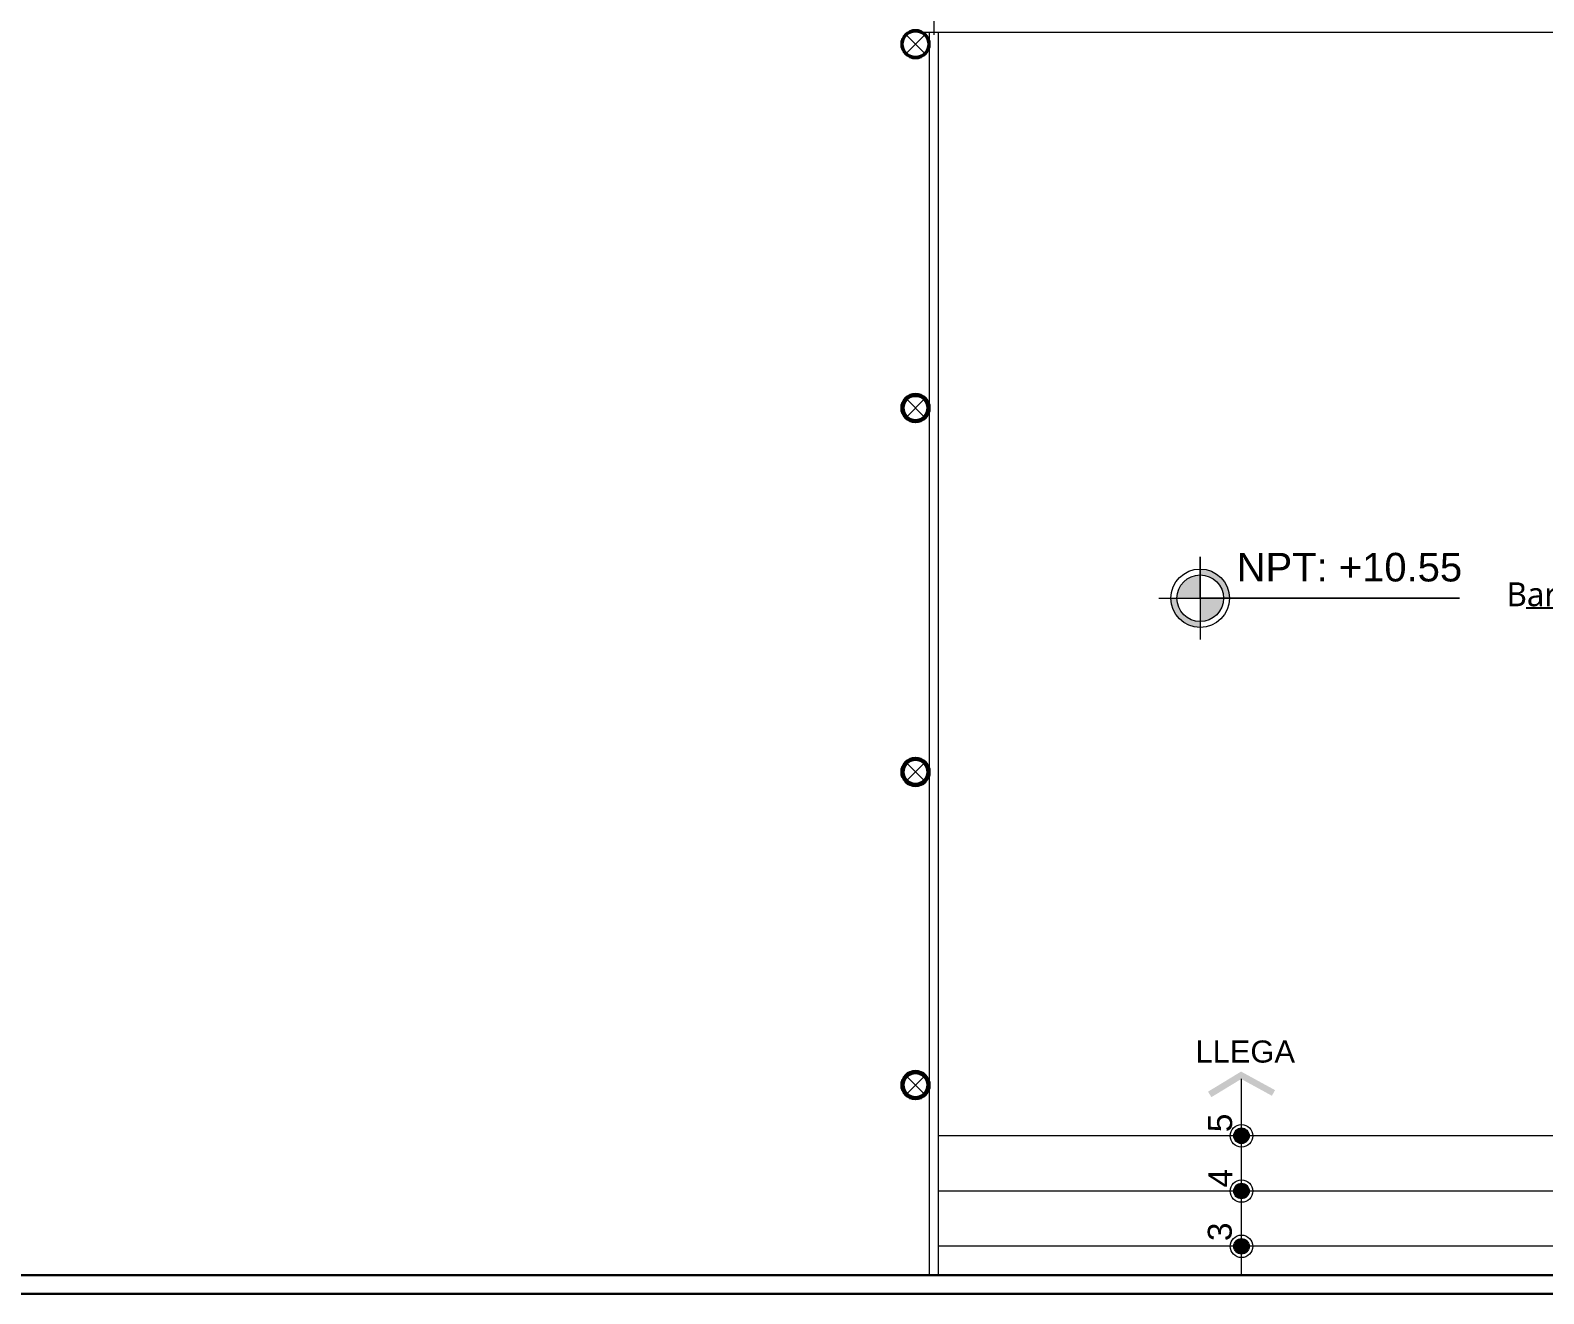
# Model space of a CAD drawing. Header units: metres. Extents: x 27 to 147, y -173 to 8.
# Drawn here: x 112.41 to 120.62, y -51.24 to -44.38 of the extents above; entities that cross this region are included whole.
import ezdxf
from ezdxf import colors
from ezdxf.entities.mleader import LeaderData, LeaderLine
from ezdxf.enums import TextEntityAlignment as Align
from ezdxf.math import Vec2, Vec3

# ---------------------------------------------------------------- set-up
doc = ezdxf.new("R2010")
doc.units = ezdxf.units.M
doc.linetypes.add('HIDDENX2', pattern=[19.05, 12.7, -6.35])
doc.linetypes.add('Rayas', pattern=[282.222223, 141.111112, -141.111112])
for name, color, linetype, lineweight in [('A-TRAZO', 7, 'Continuous', 5), ('A_MUROS-02', 2, 'Continuous', 15), ('barandas tipo 1', 200, 'Continuous', 20), ('COLUMNAS 50', 32, 'Continuous', 70), ('Estructura – Carga_Pluma_Nº__20', 1, 'Continuous', 0), ('flechas', 180, 'Continuous', 15), ('GRAFO 0 BLANCO', 7, 'Continuous', 0), ('GRAFO 4', 7, 'Continuous', 30), ('GRAFO01', 7, 'Continuous', 0), ('Letras El', 9, 'Continuous', 5), ('letras sr', 7, 'Continuous', 5), ('PROYECCION LOSA', 7, 'Rayas', 5), ('Tabiques El', 7, 'Continuous', 15), ('TEXTO 100', 7, 'Continuous', 20)]:
    doc.layers.add(name, color=color, linetype=linetype, lineweight=lineweight)
doc.layers.add('Estructura – Carga', color=7, linetype='Continuous')
doc.layers.add('Structural - Combined_Pen_No__161', color=7, linetype='Continuous', lineweight=13, true_color=0x6a6a6a)
doc.styles.add('Generales', font='trebuc.ttf', dxfattribs={"height": 0.1})
doc.styles.add('GENERATED_STYLE_2', font='arial.ttf')
doc.styles.add('JOS', font='arial.ttf', dxfattribs={"height": 1})

msp = doc.modelspace()

# ---------------------------------------------------------------- hatches: boundary and pattern name
at = {"layer": 'flechas'}
for points in [[(119.1659, -50.1308), (119.1491, -50.1615), (118.9826, -50.0704), (118.8204, -50.169), (118.8023, -50.1391), (118.9817, -50.03)], [(119.1659, -50.1308), (119.1491, -50.1615), (118.9826, -50.0704), (118.8204, -50.169), (118.8023, -50.1391), (118.9817, -50.03)], [(118.9539, -50.349, -1), (119.0135, -50.4081, -1)], [(119.0133, -50.3488, -1), (118.9541, -50.4084, -1)], [(118.9539, -50.349, -1), (119.0135, -50.4081, -1)], [(119.0133, -50.3488, -1), (118.9541, -50.4084, -1)], [(118.9539, -50.649, -1), (119.0135, -50.7082, -1)], [(119.0133, -50.6488, -1), (118.9541, -50.7084, -1)], [(118.9539, -50.649, -1), (119.0135, -50.7082, -1)], [(119.0133, -50.6488, -1), (118.9541, -50.7084, -1)], [(118.9539, -50.949, -1), (119.0135, -51.0082, -1)], [(119.0133, -50.9488, -1), (118.9541, -51.0084, -1)], [(118.9539, -50.949, -1), (119.0135, -51.0082, -1)], [(119.0133, -50.9488, -1), (118.9541, -51.0084, -1)]]:
    msp.add_hatch(color=256, dxfattribs=at).paths.add_polyline_path(points)
at = {"layer": 'TEXTO 100', "ltscale": 1.3}
h = msp.add_hatch(color=256, dxfattribs=at)
edge = h.paths.add_edge_path()
edge.add_line((118.8862, -47.461), (118.7598, -47.461))
edge.add_line((118.7598, -47.461), (118.7598, -47.5874))
edge.add_arc((118.7598, -47.461), 0.1265, 270, 360)
edge = h.paths.add_edge_path()
edge.add_arc((118.7598, -47.461), 0.1265, 90, 180)
edge.add_line((118.6333, -47.461), (118.7598, -47.461))
edge.add_line((118.7598, -47.461), (118.7598, -47.3345))
edge = h.paths.add_edge_path()
edge.add_line((118.7598, -47.3023), (118.7598, -47.3345))
edge.add_arc((118.7598, -47.461), 0.1265, 0, 90, ccw=False)
edge.add_line((118.8862, -47.461), (118.9185, -47.461))
edge.add_arc((118.7598, -47.461), 0.1587, 0, 90)
h = msp.add_hatch(color=256, dxfattribs=at)
edge = h.paths.add_edge_path()
edge.add_line((118.8862, -47.461), (118.7598, -47.461))
edge.add_line((118.7598, -47.461), (118.7598, -47.5874))
edge.add_arc((118.7598, -47.461), 0.1265, 270, 360)
edge = h.paths.add_edge_path()
edge.add_arc((118.7598, -47.461), 0.1265, 90, 180)
edge.add_line((118.6333, -47.461), (118.7598, -47.461))
edge.add_line((118.7598, -47.461), (118.7598, -47.3345))
edge = h.paths.add_edge_path()
edge.add_line((118.7598, -47.3023), (118.7598, -47.3345))
edge.add_arc((118.7598, -47.461), 0.1265, 0, 90, ccw=False)
edge.add_line((118.8862, -47.461), (118.9185, -47.461))
edge.add_arc((118.7598, -47.461), 0.1587, 0, 90)
msp.add_hatch(color=256, dxfattribs=at).paths.add_polyline_path([(118.6333, -47.461), (118.6011, -47.461, 0.414214), (118.7598, -47.6197), (118.7598, -47.5874, -0.414214)])
msp.add_hatch(color=256, dxfattribs=at).paths.add_polyline_path([(118.6333, -47.461), (118.6011, -47.461, 0.414214), (118.7598, -47.6197), (118.7598, -47.5874, -0.414214)])

# ---------------------------------------------------------------- linework, layer by layer
at = {"layer": 'A-TRAZO'}
msp.add_line((118.9836, -51.1359), (118.9835, -50.0691), dxfattribs=at)
msp.add_line((118.9836, -51.1359), (118.9835, -50.0691), dxfattribs=at)
at = {"layer": 'A_MUROS-02', "lineweight": 40}
for centre, radius in [((117.2145, -44.4536), 0.075), ((117.2145, -44.4536), 0.075), ((117.2145, -44.4536), 0.075), ((117.2145, -44.4536), 0.075), ((117.2145, -46.4286), 0.075), ((117.2145, -46.4286), 0.075), ((117.2145, -46.4286), 0.067), ((117.2145, -46.4286), 0.067), ((117.2145, -48.4036), 0.075), ((117.2145, -48.4036), 0.075), ((117.2145, -48.4036), 0.075), ((117.2145, -48.4036), 0.075), ((117.2145, -48.4036), 0.067), ((117.2145, -48.4036), 0.067), ((117.2145, -50.1036), 0.075), ((117.2145, -50.1036), 0.075), ((117.2145, -50.1036), 0.075), ((117.2145, -50.1036), 0.075), ((117.2145, -50.1036), 0.075), ((117.2145, -50.1036), 0.075), ((117.2145, -50.1036), 0.067), ((117.2145, -50.1036), 0.067)]:
    msp.add_circle(centre, radius, dxfattribs=at)
at = {"layer": 'barandas tipo 1'}
msp.add_lwpolyline([(117.2896, -44.3911), (117.2895, -51.1359), (117.3395, -51.1359), (117.3396, -44.3911)], close=True, dxfattribs=at)
msp.add_lwpolyline([(117.2896, -44.3911), (117.2895, -51.1359), (117.3395, -51.1359), (117.3396, -44.3911)], close=True, dxfattribs=at)
msp.add_lwpolyline([(117.2896, -44.3911), (117.2895, -51.1359), (117.3395, -51.1359), (117.3396, -44.3911)], close=True, dxfattribs=at)
msp.add_lwpolyline([(117.2896, -44.3911), (117.2895, -51.1359), (117.3395, -51.1359), (117.3396, -44.3911)], close=True, dxfattribs=at)
at = {"layer": 'COLUMNAS 50', "color": 1, "linetype": 'Continuous', "lineweight": 9}
msp.add_line((117.3145, -44.2227), (117.3145, -44.4028), dxfattribs=at)
at = {"layer": 'Estructura – Carga', "color": 7}
msp.add_line((117.2145, -44.3786), (117.2145, -44.3786), dxfattribs=at)
msp.add_line((117.2145, -44.3786), (117.2145, -44.3786), dxfattribs=at)
msp.add_line((117.2145, -44.3786), (117.2145, -44.3786), dxfattribs=at)
msp.add_line((117.2145, -44.3786), (117.2145, -44.3786), dxfattribs=at)
at = {"layer": 'Estructura – Carga_Pluma_Nº__20', "linetype": 'Continuous'}
for centre in [(117.2145, -44.4536), (117.2145, -44.4536), (117.2145, -44.4536), (117.2145, -44.4536), (117.2145, -48.4036), (117.2145, -48.4036), (117.2145, -50.1036), (117.2145, -50.1036), (117.2145, -50.1036), (117.2145, -50.1036)]:
    msp.add_circle(centre, 0.067, dxfattribs=at)
at = {"layer": 'flechas'}
for centre, radius in [((118.9837, -50.3786), 0.061), ((118.9837, -50.3786), 0.061), ((118.9837, -50.3786), 0.042), ((118.9837, -50.3786), 0.042), ((118.9837, -50.3786), 0.042), ((118.9837, -50.3786), 0.042), ((118.9837, -50.3786), 0.042), ((118.9837, -50.3786), 0.042), ((118.9837, -50.3786), 0.042), ((118.9837, -50.3786), 0.042), ((118.9837, -50.6786), 0.061), ((118.9837, -50.6786), 0.061), ((118.9837, -50.6786), 0.042), ((118.9837, -50.6786), 0.042), ((118.9837, -50.6786), 0.042), ((118.9837, -50.6786), 0.042), ((118.9837, -50.6786), 0.042), ((118.9837, -50.6786), 0.042), ((118.9837, -50.6786), 0.042), ((118.9837, -50.6786), 0.042), ((118.9837, -50.9786), 0.061), ((118.9837, -50.9786), 0.061), ((118.9837, -50.9786), 0.042), ((118.9837, -50.9786), 0.042), ((118.9837, -50.9786), 0.042), ((118.9837, -50.9786), 0.042), ((118.9837, -50.9786), 0.042), ((118.9837, -50.9786), 0.042), ((118.9837, -50.9786), 0.042), ((118.9837, -50.9786), 0.042)]:
    msp.add_circle(centre, radius, dxfattribs=at)
at = {"layer": 'GRAFO 0 BLANCO', "linetype": 'Rayas'}
for p, q in [((117.2619, -44.4062), (117.1672, -44.501)), ((117.1672, -44.4062), (117.2619, -44.501)), ((117.2619, -44.4062), (117.1672, -44.501)), ((117.1672, -44.4062), (117.2619, -44.501)), ((117.2619, -44.4062), (117.1672, -44.501)), ((117.1672, -44.4062), (117.2619, -44.501)), ((117.2619, -44.4062), (117.1672, -44.501)), ((117.1672, -44.4062), (117.2619, -44.501)), ((117.2619, -46.3812), (117.1672, -46.476)), ((117.1672, -46.3812), (117.2619, -46.476)), ((117.2619, -46.3812), (117.1672, -46.476)), ((117.1672, -46.3812), (117.2619, -46.476)), ((117.2619, -48.3562), (117.1672, -48.451)), ((117.1672, -48.3562), (117.2619, -48.451)), ((117.2619, -48.3562), (117.1672, -48.451)), ((117.1672, -48.3562), (117.2619, -48.451)), ((117.2619, -48.3562), (117.1672, -48.451)), ((117.1672, -48.3562), (117.2619, -48.451)), ((117.2619, -48.3562), (117.1672, -48.451)), ((117.1672, -48.3562), (117.2619, -48.451)), ((117.2619, -50.0562), (117.1672, -50.151)), ((117.1672, -50.0562), (117.2619, -50.151)), ((117.2619, -50.0562), (117.1672, -50.151)), ((117.1672, -50.0562), (117.2619, -50.151)), ((117.2619, -50.0562), (117.1672, -50.151)), ((117.1672, -50.0562), (117.2619, -50.151)), ((117.2619, -50.0562), (117.1672, -50.151)), ((117.1672, -50.0562), (117.2619, -50.151)), ((117.2619, -50.0562), (117.1672, -50.151)), ((117.1672, -50.0562), (117.2619, -50.151)), ((117.2619, -50.0562), (117.1672, -50.151)), ((117.1672, -50.0562), (117.2619, -50.151))]:
    msp.add_line(p, q, dxfattribs=at)
at = {"layer": 'GRAFO 4', "linetype": 'Continuous'}
for p, q in [((131.2348, -51.1359), (90.0928, -51.1359)), ((90.1928, -51.2359), (131.1348, -51.2359))]:
    msp.add_line(p, q, dxfattribs=at)
at = {"layer": 'PROYECCION LOSA', "linetype": 'HIDDENX2'}
msp.add_line((120.7077, -44.3911), (117.256, -44.3911), dxfattribs=at)
msp.add_line((120.7077, -44.3911), (117.256, -44.3911), dxfattribs=at)
msp.add_line((120.7077, -44.3911), (117.256, -44.3911), dxfattribs=at)
msp.add_line((120.7077, -44.3911), (117.256, -44.3911), dxfattribs=at)
at = {"layer": 'Tabiques El', "color": 251, "true_color": 0x636466}
for p, q in [((120.6242, -50.3786), (117.3395, -50.3786)), ((120.6242, -50.3786), (117.3395, -50.3786)), ((120.6242, -50.3786), (117.3395, -50.3786)), ((120.8239, -50.3786), (117.3395, -50.3786)), ((120.6242, -50.6786), (117.3395, -50.6786)), ((120.6242, -50.6786), (117.3395, -50.6786)), ((120.6242, -50.6786), (117.3395, -50.6786)), ((120.6242, -50.6786), (117.3395, -50.6786)), ((120.6242, -50.6786), (117.3395, -50.6786)), ((120.8241, -50.6786), (117.3395, -50.6786)), ((120.6242, -50.9786), (117.3395, -50.9786)), ((120.6242, -50.9786), (117.3395, -50.9786)), ((120.6242, -50.9786), (117.3395, -50.9786)), ((120.6242, -50.9786), (117.3395, -50.9786)), ((120.6242, -50.9786), (117.3395, -50.9786)), ((120.8243, -50.9786), (117.3395, -50.9786))]:
    msp.add_line(p, q, dxfattribs=at)
at = {"layer": 'TEXTO 100', "ltscale": 1.3}
msp.add_lwpolyline([(118.5357, -47.461), (120.1666, -47.461), (118.7598, -47.461), (118.7598, -47.2369), (118.7598, -47.6851)], dxfattribs=at)
msp.add_lwpolyline([(118.5357, -47.461), (120.1666, -47.461), (118.7598, -47.461), (118.7598, -47.2369), (118.7598, -47.6851)], dxfattribs=at)
for radius in [0.1587, 0.1587, 0.1265, 0.1265]:
    msp.add_circle((118.7598, -47.461), radius, dxfattribs=at)

# ---------------------------------------------------------------- texts
at = {"layer": 'GRAFO01', "style": 'JOS'}
msp.add_text('NPT: +10.55', height=0.155265, rotation=0, dxfattribs=at).set_placement((118.9577, -47.3699))
at = {"layer": 'Letras El', "color": 7, "char_height": 0.13, "width": 0.340324, "attachment_point": 7, "rotation": 90, "style": 'Generales'}
for s, insert in [('\\A1;{\\fArial|b0|i0|c0|p34;5}', (118.9347, -50.3593)), ('\\A1;{\\fArial|b0|i0|c0|p34;5}', (118.9347, -50.3593)), ('\\A1;{\\fArial|b0|i0|c0|p34;5}', (118.9347, -50.3593)), ('\\A1;{\\fArial|b0|i0|c0|p34;5}', (118.9347, -50.3593)), ('\\A1;{\\fArial|b0|i0|c0|p34;4}', (118.9347, -50.6594)), ('\\A1;{\\fArial|b0|i0|c0|p34;4}', (118.9347, -50.6594)), ('\\A1;{\\fArial|b0|i0|c0|p34;4}', (118.9347, -50.6594)), ('\\A1;{\\fArial|b0|i0|c0|p34;4}', (118.9347, -50.6594)), ('\\A1;{\\fArial|b0|i0|c0|p34;3}', (118.9327, -50.9503)), ('\\A1;{\\fArial|b0|i0|c0|p34;3}', (118.9327, -50.9503)), ('\\A1;{\\fArial|b0|i0|c0|p34;3}', (118.9327, -50.9503)), ('\\A1;{\\fArial|b0|i0|c0|p34;3}', (118.9327, -50.9503))]:
    msp.add_mtext(s, dxfattribs=dict(at, insert=insert))
at = {"layer": 'Structural - Combined_Pen_No__161', "color": 7, "style": 'GENERATED_STYLE_2'}
msp.add_attdef('LLEGA', text='  9 x 0.17 = 1.53', height=0.12, rotation=0, dxfattribs=at).set_placement((118.734, -49.9213), align=Align.MIDDLE_LEFT)
msp.add_attdef('LLEGA', text='  9 x 0.17 = 1.53', height=0.12, rotation=0, dxfattribs=at).set_placement((118.734, -49.9213), align=Align.MIDDLE_LEFT)
msp.add_attdef('LLEGA', text='  9 x 0.17 = 1.53', height=0.12, rotation=0, dxfattribs=at).set_placement((118.734, -49.9213), align=Align.MIDDLE_LEFT)
msp.add_attdef('LLEGA', text='  9 x 0.17 = 1.53', height=0.12, rotation=0, dxfattribs=at).set_placement((118.734, -49.9213), align=Align.MIDDLE_LEFT)

# ---------------------------------------------------------------- leaders
at = {"layer": 'letras sr'}
ml = msp.add_multileader_mtext('Standard', dxfattribs=at)
ml.set_content('{\\H1.13043x;Baranda  tipo II\\PVer detalle } ', color=256, style='Generales')
ml.set_leader_properties()
ml.build(insert=Vec2(0, 0))
ml.multileader.update_dxf_attribs({"text_right_attachment_type": 6, "dogleg_length": 0.36, "arrow_head_size": 0.1})
ctx = ml.context
ctx.base_point, ctx.char_height, ctx.arrow_head_size, ctx.landing_gap_size, ctx.plane_origin, ctx.plane_x_axis, ctx.plane_y_axis = Vec3(120.3624, -47.4327), 0.115, 0.1, 0.09, Vec3(122.8627, -47.2491), Vec3(1, 0.000017), Vec3(-0.000017, 1)
ctx.right_attachment, ctx.text_align_type = 6, 2
notes = []
notes.append((ctx, [(0, (1, 1, 0), (121.9274, -47.5153), (-1, -0.000017), 0.1826, [(0, [(121.8535, -48.2786)], 0, [])])]))
ctx.mtext.insert, ctx.mtext.text_direction, ctx.mtext.rotation, ctx.mtext.alignment, ctx.mtext.flow_direction = Vec3(121.6548, -47.3743), Vec3(1, 0.000017), 0.000017, 3, 5
for ctx, leaders in notes:
    for number, flags, end, landing, length, lines in leaders:
        leader = LeaderData()
        leader.index, (leader.has_last_leader_line, leader.has_dogleg_vector, leader.attachment_direction) = number, flags
        leader.last_leader_point, leader.dogleg_vector, leader.dogleg_length = Vec3(end), Vec3(landing), length
        for number, points, colour, breaks in lines:
            line = LeaderLine()
            line.index, line.vertices, line.color, line.breaks = number, Vec3.list(points), colors.encode_raw_color(colour), breaks
            leader.lines.append(line)
        ctx.leaders.append(leader)

doc.saveas('drawing.dxf')
